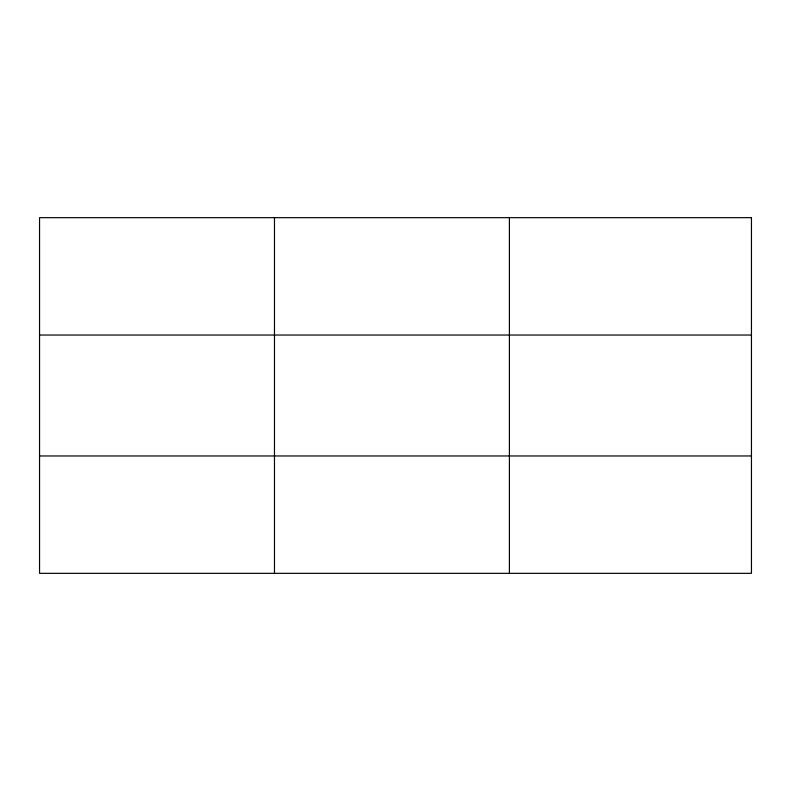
<?xml version="1.0" encoding="UTF-8"?>
<svg xmlns="http://www.w3.org/2000/svg" width="791" height="791" viewBox="0 0 791 791"><rect width="100%" height="100%" fill="white"/><g stroke="black" fill="none" stroke-linecap="round" stroke-linejoin="round"><path stroke-width="1.19" d="M274.477 217.663L274.477 573.337M509.404 217.663L509.404 573.337M39.55 335.038L751.45 335.038M39.55 455.962L751.45 455.962M751.45 217.663L751.45 573.337L39.55 573.337L39.55 217.663L751.45 217.663"/></g></svg>
